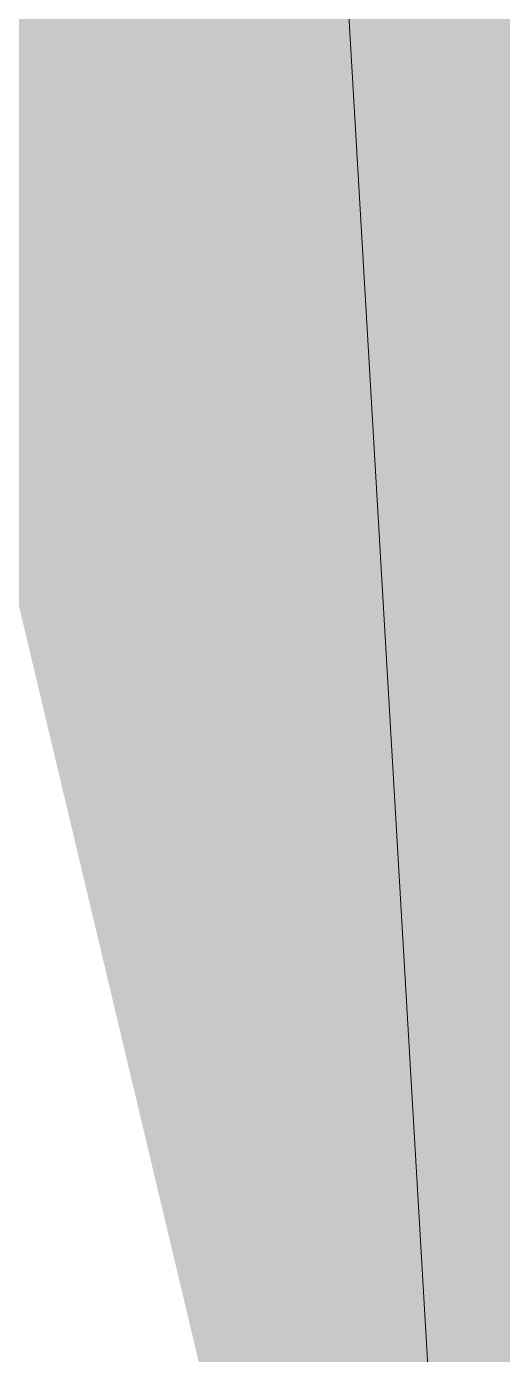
# Model space of a CAD drawing. Extents: x 2081963 to 2085386, y 738291 to 742228.
# Drawn here: x 2082732.513 to 2082733.214, y 741244.386 to 741246.342 of the extents above; entities that cross this region are included whole.
import ezdxf

# ---------------------------------------------------------------- set-up
doc = ezdxf.new("R2010")
doc.units = 0
doc.header["$MEASUREMENT"] = 0
for name, color, linetype, lineweight in [('Prop Dimension', 7, 'Continuous', 13), ('Prop Horizontal Alignment', 2, 'Continuous', 70), ('Prop Terminator CELL', 7, 'Continuous', 0)]:
    doc.layers.add(name, color=color, linetype=linetype, lineweight=lineweight)

# ---------------------------------------------------------------- blocks, each defined once
blk = doc.blocks.new('Terminator_12')
at = {"layer": 'Prop Terminator CELL', "color": 1, "linetype": 'Continuous', "lineweight": 0}
blk.add_solid([(-9, 1.55), (0, 0), (-7.9, 0), (-9.05, -1.6)], dxfattribs=at)
blk = doc.blocks.new('*U40')
at = {"layer": 'Prop Dimension'}
blk.add_line((4.479625, -17.969277), (2.376557, 17.969242), dxfattribs=at)
at = {"layer": 'Prop Terminator CELL', "color": 1, "linetype": 'Continuous', "lineweight": 0, "xscale": 0.75, "yscale": 0.75, "zscale": 0.75, "rotation": 273.349044}
blk.add_blockref('Terminator_12', (4.479625, -17.969277), dxfattribs=at)

msp = doc.modelspace()

# ---------------------------------------------------------------- linework, layer by layer
at = {"layer": 'Prop Horizontal Alignment', "extrusion": (0, 0, -1)}
msp.add_arc((-2083021.6852, 736312.927), 4950, 83.488145, 88.515671, dxfattribs=at)

# ---------------------------------------------------------------- block references
at = {"layer": 'Prop Terminator CELL', "color": 1, "linetype": 'Continuous', "lineweight": 0}
msp.add_blockref('*U40', (2082728.7346, 741260.4631), dxfattribs=at)

doc.saveas('drawing.dxf')
